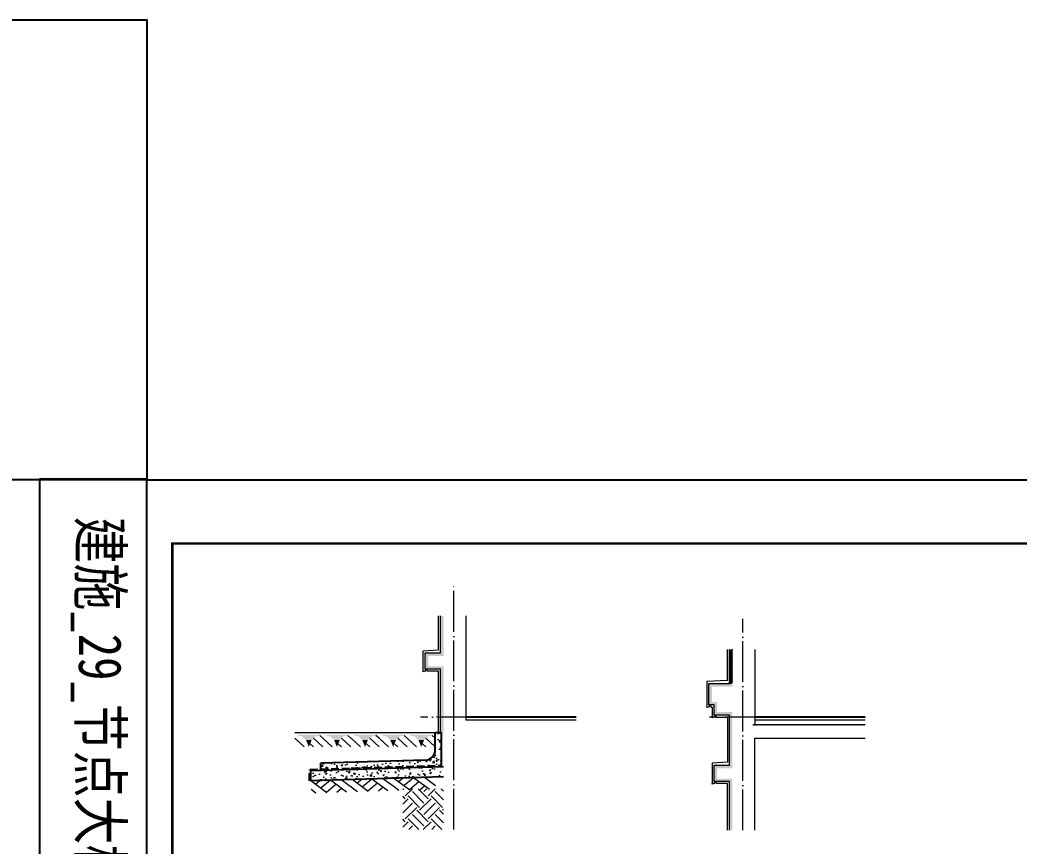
# Model space of a CAD drawing. Extents: x -518115 to 1124316, y -209821 to 1628073.
# Drawn here: x 1081788 to 1091572, y -151021 to -142935 of the extents above; entities that cross this region are included whole.
import ezdxf

# ---------------------------------------------------------------- set-up
doc = ezdxf.new("R2010")
doc.units = 0
doc.header["$LTSCALE"] = 1000
doc.header["$MEASUREMENT"] = 0
doc.linetypes.add('DASH', pattern=[0.35, 0.25, -0.1])
doc.linetypes.add('DOTE', pattern=[2.42, 2, -0.2, 0.02, -0.2])
for name, color, linetype in [('COLUMN', 9, 'Continuous'), ('图框', 140, 'Continuous'), ('导图字', 7, 'Continuous'), ('看线', 251, 'Continuous'), ('立面-看线', 251, 'Continuous')]:
    doc.layers.add(name, color=color, linetype=linetype)
for name, color, linetype, lineweight in [('DOTE', 19, 'DOTE', 9), ('PUB_HATCH', 8, 'Continuous', 9), ('内粉刷', 37, 'Continuous', 9), ('填充', 251, 'Continuous', 5), ('立面-中轮廓线', 213, 'Continuous', 35), ('粉刷', 251, 'Continuous', 9)]:
    doc.layers.add(name, color=color, linetype=linetype, lineweight=lineweight)
doc.layers.add('yichutu', color=7, linetype='Continuous', true_color=0xffffff, plot=False)
doc.styles.add('黑体', font='')
doc.styles.get('黑体').set_extended_font_data('SimHei')
pattern_1 = [(0, (-627152.31, -412121.493), (16.66875, 9.623705), [11.1125, -22.225]), (120, (-627152.31, -412121.493), (-16.66874801, 9.62370845), [11.1125, -22.225]), (60, (-627152.31, -412121.493), (1.99e-06, 19.24741345), [-22.225, 11.1125])]
pattern_2 = [(50, (28072.99, 249033.25), (143.452037, -12.550427), [15, -165]), (355, (28072.99, 249033.25), (-27.750267, 150.438427), [12, -132]), (100.4514, (28084.94, 249032.2), (115.701876, 137.88791), [12.74804, -140.22842]), (46.1842, (28072.99, 249073.25), (213.44821, -33.1038), [22.5, -247.5]), (96.6356, (28090.77, 249070.5), (186.93254, 194.82357), [19.12206, -210.3426]), (351.1842, (28072.99, 249073.25), (186.93239, 194.82372), [18, -198]), (21, (28092.99, 249063.25), (119.38141, -80.52378), [15, -165]), (326, (28092.99, 249063.25), (48.663066, 145.03001), [12, -132]), (71.4514, (28102.93, 249056.54), (168.044526, 64.5061), [12.74804, -140.22842]), (37.5, (28072.986, 249033.25), (2.431971, 66.578771), [0, -130.4, 0, -134, 0, -132.5]), (7.5, (28072.986, 249033.25), (52.613907, 78.882342), [0, -76.4, 0, -127.4, 0, -50.5]), (327.5, (28028.386, 249033.25), (106.764487, -4.510974), [0, -50, 0, -156, 0, -207]), (317.5, (28008.39, 249033.25), (116.637234, 20.020996), [0, -65, 0, -103.6, 0, -147])]

# ---------------------------------------------------------------- blocks, each defined once
blk = doc.blocks.new('yct-1051-594-26275-14850-25-1002.0')
at = {"color": 7, "true_color": 0xffffff}
blk.add_lwpolyline([(-6.2, -1052), (7401.8, -1052), (7401.8, 0), (-6.2, 0)], close=True, dxfattribs=at)
at = {"layer": 'yichutu', "color": 7, "true_color": 0xffffff}
blk.add_lwpolyline([(0, 0), (0, 14850), (26275, 14850), (26275, 0)], close=True, dxfattribs=at)
blk = doc.blocks.new('GFDDDDRG')
at = {"layer": '图框'}
blk.add_lwpolyline([(923310, -107437), (923310, -159999), (893610, -159999), (893610, -107437)], close=True, dxfattribs=at)
blk.add_lwpolyline([(923310, -107437), (923310, -159999), (893610, -159999), (893610, -107437)], close=True, dxfattribs=at)
at = {"layer": '图框', "const_width": 50}
blk.add_lwpolyline([(894110, -159499), (922810, -159499), (922810, -108687), (894110, -108687)], close=True, dxfattribs=at)
blk = doc.blocks.new('$LinePat$素土夯实')
at = {"color": 0}
for p, q in [((0, -210), (210, 0)), ((120, -300), (420, 0)), ((420, 0), (608, -188)), ((495, -300), (795, 0)), ((615, 0), (705, -90)), ((315, -105), (502, -293)), ((210, -210), (300, -300)), ((705, -300), (795, -210))]:
    blk.add_line(p, q, dxfattribs=at)
blk = doc.blocks.new('$LinePat$自然土壤')
at = {"color": 0}
for p, q in [((0, -90), (71, -19)), ((0, -300), (211, -89)), ((210, -300), (286, -224)), ((420, -300), (630, -90))]:
    blk.add_line(p, q, dxfattribs=at)
for points in [[(0, 0), (630, 0), (168, -45), (462, -45)], [(168, -45), (462, -45), (252, -132), (378, -132)], [(252, -132), (378, -132), (315, -300)]]:
    blk.add_solid(points, dxfattribs=at)
blk = doc.blocks.new('sanshui')
at = {"layer": '粉刷'}
h = blk.add_hatch(dxfattribs=at)
h.set_pattern_fill('混凝土', color=256, scale=20)
h.set_pattern_definition(pattern_2)
edge = h.paths.add_edge_path()
edge.add_line((346317.8, 427329.6), (346257.8, 427329.6))
edge.add_line((346257.8, 427329.6), (346257.8, 427160.3))
edge.add_arc((346157.8, 427160.3), 100, 271.71836, 360, ccw=False)
edge.add_line((346160.8, 427060.3), (345137.8, 427029.6))
edge.add_line((345137.8, 427029.6), (345137.8, 426969.6))
edge.add_line((345137.8, 426969.6), (346317.8, 427005))
edge.add_line((346317.8, 427005), (346317.8, 427329.6))
h = blk.add_hatch(dxfattribs=at)
h.set_pattern_fill('混凝土', color=256, scale=20)
h.set_pattern_definition(pattern_2)
h.paths.add_polyline_path([(346337.8, 426895.6), (346337.8, 426995.6), (345037.8, 426956.6), (345037.8, 426856.6)])
at = {"layer": 'COLUMN'}
for p, q in [((346257.8, 427329.6), (346317.8, 427329.6)), ((346257.8, 427160.3), (346257.8, 427329.6)), ((346317.8, 426995), (346317.8, 427329.6)), ((346338.1, 426995.6), (345037.8, 426956.6)), ((346160.8, 427060.3), (345137.8, 427029.6)), ((345137.8, 426959.6), (345137.8, 427029.6)), ((345037.8, 426856.6), (345037.8, 426956.6)), ((346338.1, 426895.6), (345037.8, 426856.6))]:
    blk.add_line(p, q, dxfattribs=at)
blk.add_arc((346157.8, 427160.3), 100, 271.71836, 0, dxfattribs=at)
at = {"layer": '立面-中轮廓线', "linetype": 'DASH', "ltscale": 0.3}
blk.add_lwpolyline([(345027.8, 426856.6), (345027.8, 426966.3), (346317.8, 427005)], dxfattribs=at)
at = {"layer": '粉刷'}
blk.add_line((344881.5, 427329.6), (346257.8, 427329.6), dxfattribs=at)
at = {"layer": '粉刷', "yscale": 0.4, "zscale": 0.4}
for name, p, xscale, rotation in [('$LinePat$自然土壤', (345156.8, 427309.6), -0.4369306507241237, 359.9999999999903), ('$LinePat$自然土壤', (345432, 427309.6), -0.4369306507241237, 359.9999999999903), ('$LinePat$自然土壤', (345707.3, 427309.6), -0.4369306507241237, 359.9999999999903), ('$LinePat$自然土壤', (345982.6, 427309.6), -0.4369306507241237, 359.9999999999903), ('$LinePat$自然土壤', (346257.8, 427309.6), -0.4369306507241237, 359.9999999999903), ('$LinePat$素土夯实', (346257.8, 426893.2), -0.5117605352322558, 1.718358001643932), ('$LinePat$素土夯实', (345444.5, 426868.8), -0.5117605352322558, 1.718358001643932), ('$LinePat$素土夯实', (345851.2, 426881), -0.5117605352322558, 1.718358001643932)]:
    blk.add_blockref(name, p, dxfattribs=dict(at, xscale=xscale, rotation=rotation))

msp = doc.modelspace()

# ---------------------------------------------------------------- hatches: boundary and pattern name
at = {"layer": '填充'}
h = msp.add_hatch(dxfattribs=at)
h.set_pattern_fill('EARTH', color=250, scale=50, angle=45, style=0)
h.set_pattern_definition([(45, (-29562.77, -606054), (0, 224.506403), [158.75, -158.75]), (45, (-29604.87, -606011.9), (0, 224.506403), [158.75, -158.75]), (45, (-29646.96, -605969.8), (0, 224.506403), [158.75, -158.75]), (135, (-29646.96, -605941.74), (-224.506403, 0), [158.75, -158.75]), (135, (-29604.87, -605899.65), (-224.506403, 0), [158.75, -158.75]), (135, (-29562.77, -605857.55), (-224.506403, 0), [158.75, -158.75])])
h.paths.add_polyline_path([(1085935.5, -150460.6), (1085535.5, -150460.6), (1085535.5, -150860.6), (1085935.5, -150860.6)])
at = {"layer": '立面-看线'}
h = msp.add_hatch(dxfattribs=at)
h.set_pattern_fill('HONEY', color=256, scale=7)
h.set_pattern_definition([(0, (-629982.229, -409221.493), (16.66875, 9.623705), [11.1125, -22.225]), (120, (-629982.229, -409221.493), (-16.66874801, 9.62370845), [11.1125, -22.225]), (60, (-629982.229, -409221.493), (1.99e-06, 19.24741345), [-22.225, 11.1125])])
h.paths.add_polyline_path([(1085935.5, -148767.8), (1085905.5, -148767.8), (1085905.5, -149130.6), (1085755.5, -149130.6), (1085755.5, -149290.6), (1085905.5, -149290.6), (1085905.5, -149910.6), (1085905.5, -149910.6), (1085935.5, -149910.6), (1085935.5, -149260.6), (1085785.5, -149260.6), (1085785.5, -149160.6), (1085935.5, -149160.6)])
h = msp.add_hatch(dxfattribs=at)
h.set_pattern_fill('HONEY', color=256, scale=7)
h.set_pattern_definition(pattern_1)
h.paths.add_polyline_path([(1088765.4, -149097), (1088735.4, -149097), (1088735.4, -149430.6), (1088765.4, -149430.6)])
h = msp.add_hatch(dxfattribs=at)
h.set_pattern_fill('HONEY', color=256, scale=7)
h.set_pattern_definition(pattern_1)
h.paths.add_polyline_path([(1088535.4, -149430.6), (1088535.4, -149640.6), (1088585.4, -149640.6), (1088585.4, -149740.6), (1088735.4, -149740.6), (1088735.4, -150230.6), (1088585.4, -150230.6), (1088585.4, -150390.6), (1088735.4, -150390.6), (1088735.4, -150867.1), (1088765.4, -150867.1), (1088765.4, -150360.6), (1088615.4, -150360.6), (1088615.4, -150260.6), (1088765.4, -150260.6), (1088765.4, -149710.6), (1088615.4, -149710.6), (1088615.4, -149610.6), (1088565.4, -149610.6), (1088565.4, -149460.6), (1088765.4, -149460.6), (1088765.4, -149430.6)])
h = msp.add_hatch(dxfattribs=at)
h.set_pattern_fill('HONEY', color=256, scale=7)
h.set_pattern_definition([(0, (287616.153, -535207.576), (16.66875, 9.623705), [11.1125, -22.225]), (120, (287616.153, -535207.576), (-16.66874801, 9.62370845), [11.1125, -22.225]), (60, (287616.153, -535207.576), (1.99e-06, 19.24741345), [-22.225, 11.1125])])
h.paths.add_polyline_path([(1090063.9, -149830.6), (1088965.4, -149830.6), (1088965.4, -149845.6), (1090063.9, -149845.6)])

# ---------------------------------------------------------------- linework, layer by layer
at = {"layer": 'DOTE', "linetype": 'DOTE', "ltscale": 0.2}
for p, q in [((1086035.4, -150860.6), (1086035.5, -148467.8)), ((1088865.4, -150867.1), (1088865.4, -148797)), ((1087234, -149760.6), (1085710.9, -149760.6)), ((1090063.9, -149760.6), (1088540.8, -149760.6))]:
    msp.add_line(p, q, dxfattribs=at)
at = {"layer": 'PUB_HATCH', "color": 215, "true_color": 0xa953a0}
msp.add_line((1088965.4, -149830.6), (1090063.9, -149830.6), dxfattribs=at)
for points in [[(1085905.5, -149910.6), (1085905.5, -149290.6), (1085755.5, -149290.6), (1085755.5, -149130.6), (1085905.5, -149130.6), (1085905.5, -148767.8)], [(1088735.4, -149430.6), (1088735.4, -149097)], [(1088735.4, -150867.1), (1088735.4, -150390.6), (1088585.4, -150390.6), (1088585.4, -150230.6), (1088735.4, -150230.6), (1088735.4, -149740.6), (1088585.4, -149740.6), (1088585.4, -149640.6), (1088535.4, -149640.6), (1088535.4, -149430.6), (1088735.4, -149430.6)]]:
    msp.add_lwpolyline(points, dxfattribs=at)
at = {"layer": '内粉刷'}
for points in [[(1085735.5, -149310.6), (1085735.5, -149310.6), (1085735.5, -149110.6), (1085885.5, -149100.6), (1085885.5, -148767.8)], [(1086155.5, -148767.8), (1086155.5, -149790.6)], [(1088715.4, -149400.6), (1088715.4, -149097)], [(1088985.4, -149097), (1088985.4, -149840.6)], [(1085775.5, -149310.6), (1085775.5, -149300.6), (1085755.5, -149300.6), (1085755.5, -149310.6), (1085735.5, -149315.6), (1085735.5, -149310.6)], [(1085885.5, -149910.6), (1085885.5, -149310.6), (1085775.5, -149310.6)], [(1088715.4, -149400.6), (1088515.4, -149410.6), (1088515.4, -149660.6)], [(1088555.4, -149660.6), (1088555.4, -149650.6), (1088535.4, -149650.6), (1088535.4, -149660.6), (1088515.4, -149665.6), (1088515.4, -149660.6)], [(1088555.4, -149660.6), (1088565.4, -149660.6), (1088565.4, -149760.6)], [(1087234, -149790.6), (1086155.5, -149790.6)], [(1088605.4, -149760.6), (1088605.4, -149750.6), (1088585.4, -149750.6), (1088585.4, -149760.6), (1088565.4, -149765.6), (1088565.4, -149760.6)], [(1088605.4, -149760.6), (1088715.4, -149760.6), (1088715.4, -150200.6), (1088565.4, -150210.6), (1088565.4, -150410.6)], [(1090063.9, -149790.6), (1088985.4, -149790.6)], [(1088985.4, -150867.1), (1088985.4, -149965.6), (1090063.9, -149965.6)], [(1088605.4, -150410.6), (1088605.4, -150400.6), (1088585.4, -150400.6), (1088585.4, -150410.6), (1088565.4, -150415.6), (1088565.4, -150410.6)], [(1088715.4, -150867.1), (1088715.4, -150410.6), (1088605.4, -150410.6)]]:
    msp.add_lwpolyline(points, dxfattribs=at)
at = {"layer": '图框', "color": 2}
msp.add_lwpolyline([(1083030.5, -147435), (1075280.5, -147435), (1075280.5, -142935), (1083030.5, -142935)], close=True, dxfattribs=at)
at = {"layer": '看线', "color": 32}
for points in [[(1087234, -149760.6), (1086155.5, -149760.6)], [(1090063.9, -149760.6), (1088985.4, -149760.6)]]:
    msp.add_lwpolyline(points, dxfattribs=at)

# ---------------------------------------------------------------- block references
at = {"xscale": 0.5, "yscale": 0.5, "zscale": 0.5}
msp.add_blockref('GFDDDDRG', (636225.6, -93716.5), dxfattribs=at)
msp.add_blockref('sanshui', (739597.4, -577240.3))
at = {"layer": 'yichutu', "rotation": 270}
msp.add_blockref('yct-1051-594-26275-14850-25-1002.0', (1083030.5, -147435), dxfattribs=at)

# ---------------------------------------------------------------- texts
at = {"layer": '导图字', "color": 1, "style": '黑体', "width": 0.8}
msp.add_text('建施_29_节点大样（七）_A1', height=420.591, rotation=270, dxfattribs=at).set_placement((1082364.6, -147795.8))

doc.saveas('drawing.dxf')
